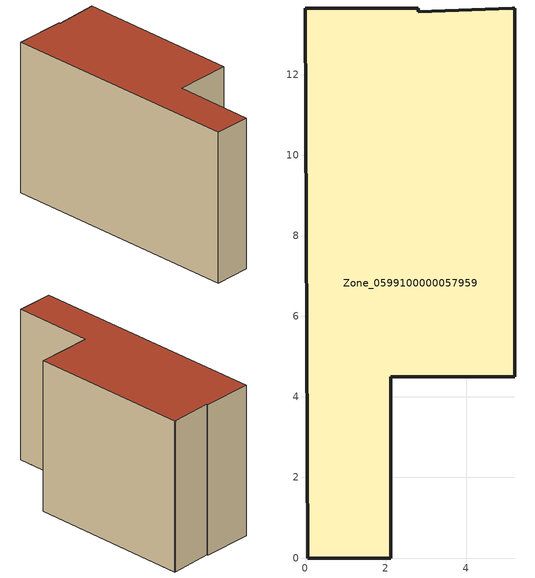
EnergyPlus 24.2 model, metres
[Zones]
Zone_0599100000057959
 floor ground (C_G): 5.14,13.65 5.21,13.65 5.21,4.5 2.13,4.5 2.13,0 0.07,0 0,13.65 2.81,13.65 2.81,13.56 z0
 wall outside (C_F): 0.07,0 2.13,0 2.13,4.5 5.21,4.5 5.21,13.65 5.14,13.65 2.81,13.56 2.81,13.65 0,13.65 0.07,0 z0:8.64
 roof outside (C_R): 5.21,13.65 5.14,13.65 2.81,13.56 2.81,13.65 0,13.65 0.07,0 2.13,0 2.13,4.5 5.21,4.5 z8.64
[BUILDING]
Pand.0599100000057959: North Axis=0; Terrain=City; Loads Convergence Tolerance Value=0.04; Temperature Convergence Tolerance Value=0.4; Solar Distribution=FullExterior; Maximum Number of Warmup Days=25; Minimum Number of Warmup Days=1
[Site:Location]
Rotterdam.The.Hague.AP_ZH_NLD Design_Conditions: Latitude=51.96; Longitude=4.45; Time Zone=1; Elevation=-4.5
[SITE:GROUNDTEMPERATURE:BUILDINGSURFACE]
18, 18, 18, 18, 18, 18, 18, 18, 18, 18, 18, 18
[MATERIAL] Thermal Absorptance=0.9; Solar Absorptance=0.7; Visible Absorptance=0.7
Name | Roughness | Thickness | Conductivity | Density | Specific Heat
G.TI.1975-1991 | MediumSmooth | 0.15 | 0.288461 | 540 | 1210
F.TI.1975-1991 | Rough | 0.3 | 0.230769 | 1920 | 840
R.TI.1975-1991 | MediumRough | 0.2 | 0.153846 | 1500 | 1000
[CONSTRUCTION]
C_G: G.TI.1975-1991
C_F: F.TI.1975-1991
C_R: R.TI.1975-1991
[ZONE]
Zone_0599100000057959: Type=1; Multiplier=1; Ceiling Height=Autocalculate; Volume=Autocalculate; Floor Area=autocalculate; Part of Total Floor Area=Yes
[ZONEINFILTRATION:DESIGNFLOWRATE]
Infil_Zone_0599100000057959: Zone or ZoneList or Space or SpaceList=Zone_0599100000057959; Schedule=AlwaysOn; Design Flow Rate Calculation Method=Flow/Area; Flow Rate per Floor Area=0.003; Constant Term Coefficient=1; Temperature Term Coefficient=0; Velocity Term Coefficient=0; Velocity Squared Term Coefficient=0
[HVACTEMPLATE:ZONE:IDEALLOADSAIRSYSTEM]
Zone_0599100000057959: Maximum Heating Supply Air Temperature=50; Minimum Cooling Supply Air Temperature=13; Maximum Heating Supply Air Humidity Ratio=0.0156; Minimum Cooling Supply Air Humidity Ratio=0.0077; Heating Limit=NoLimit; Cooling Limit=NoLimit; Dehumidification Control Type=ConstantSensibleHeatRatio; Cooling Sensible Heat Ratio=0.7; Dehumidification Setpoint=60; Humidification Control Type=None; Humidification Setpoint=30; Outdoor Air Method=None; Outdoor Air Flow Rate per Person=0.00944; Outdoor Air Flow Rate per Zone Floor Area=0; Outdoor Air Flow Rate per Zone=0; Demand Controlled Ventilation Type=None; Outdoor Air Economizer Type=NoEconomizer; Heat Recovery Type=None; Sensible Heat Recovery Effectiveness=0.7; Latent Heat Recovery Effectiveness=0.65
[ZONECONTROL:THERMOSTAT]
ThermostatControl_Zone_0599100000057959: Zone or ZoneList=Zone_0599100000057959; Control Type Schedule=DualSetpointControlType; Control 1=Thermostat_Zone_0599100000057959; Temperature Difference Between Cutout And Setpoint=0
[THERMOSTATSETPOINT:DUALSETPOINT]
Thermostat_Zone_0599100000057959: Heating Setpoint Temperature Schedule=HeatingSetpoint_Zone_0599100000057959; Cooling Setpoint Temperature Schedule=CoolingSetpoint_Zone_0599100000057959
[SCHEDULE:COMPACT]
HeatingSetpoint_Zone_0599100000057959: Through: 12/31, For: AllDays, Until: 24:00, 21
CoolingSetpoint_Zone_0599100000057959: Through: 12/31, For: AllDays, Until: 24:00, 24
DualSetpointControlType: Through: 12/31, For: AllDays, Until: 24:00, 4
AlwaysOn: Through: 12/31, For: AllDays, Until: 24:00, 1
